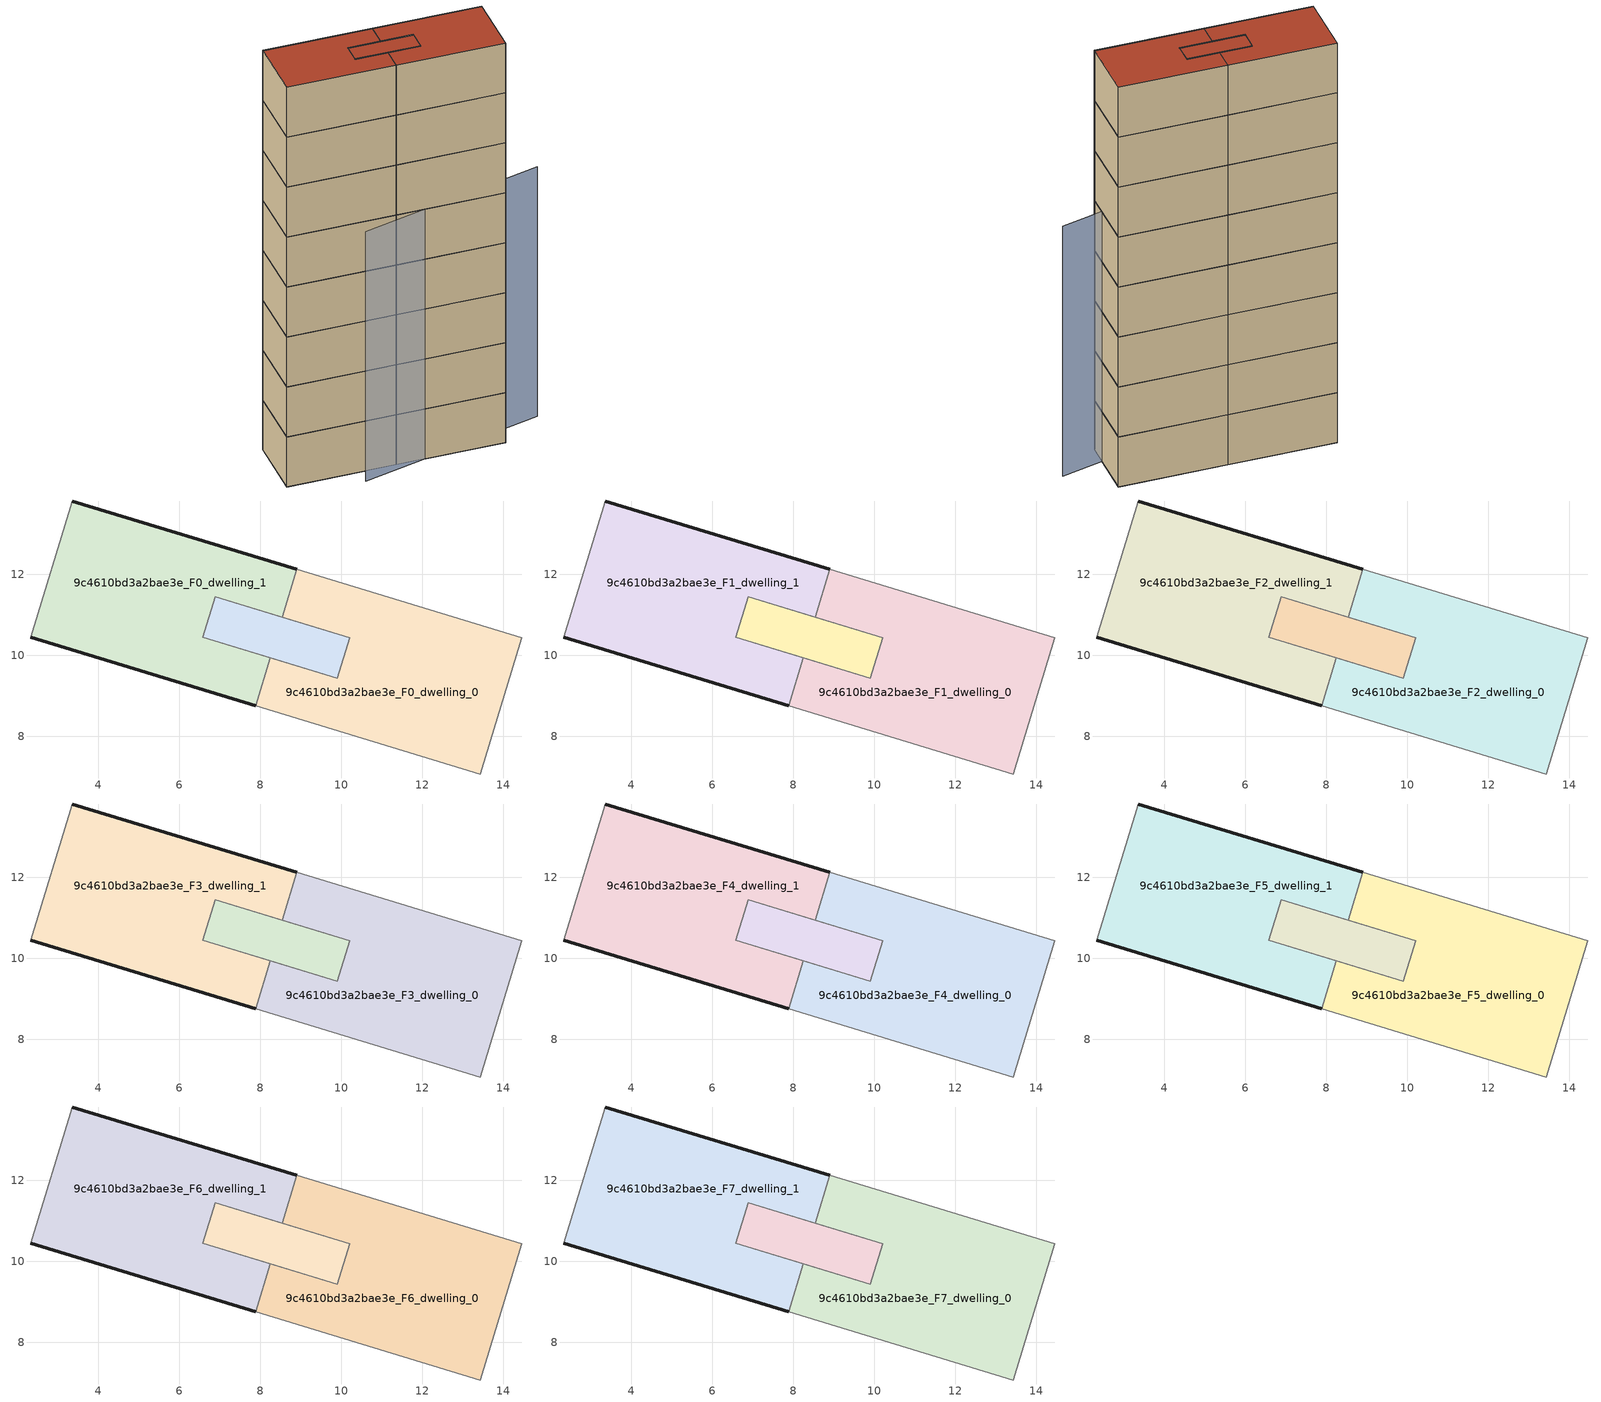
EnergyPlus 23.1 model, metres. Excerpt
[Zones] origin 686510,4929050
9c4610bd3a2bae3e_F0_dwelling_0
 floor ground (EU_floor_Construction): 13.43,7.07 14.45,10.44 8.9,12.13 8.55,10.95 10.21,10.44 9.9,9.43 8.24,9.94 7.88,8.76 z0
 wall to 9c4610bd3a2bae3e_F0_dwelling_1 (EU_wall_Construction): 7.88,8.76 8.24,9.94 z0:3
 wall adiabatic (EU_wall_Construction): 8.24,9.94 9.9,9.43 / 10.21,10.44 8.55,10.95 8.9,12.13 14.45,10.44 13.43,7.07 7.88,8.76 z0:3
 wall to 9c4610bd3a2bae3e_F0_circulation (EU_wall_Construction): 9.9,9.43 10.21,10.44 z0:3
9c4610bd3a2bae3e_F0_dwelling_1
 floor ground (EU_floor_Construction): 7.88,8.76 8.24,9.94 6.57,10.44 6.88,11.45 8.55,10.95 8.9,12.13 3.35,13.81 2.33,10.45 z0
 wall outside (EU_wall_Construction): 3.35,13.81 8.9,12.13 / 7.88,8.76 2.33,10.45 z0:3
 wall adiabatic (EU_wall_Construction): 8.9,12.13 8.55,10.95 6.88,11.45 / 6.57,10.44 8.24,9.94 / 2.33,10.45 3.35,13.81 z0:3
 wall to 9c4610bd3a2bae3e_F0_circulation (EU_wall_Construction): 6.88,11.45 6.57,10.44 z0:3
9c4610bd3a2bae3e_F0_circulation
 floor ground (EU_floor_Construction): 9.9,9.43 10.21,10.44 6.88,11.45 6.57,10.44 z0
 wall adiabatic (EU_wall_Construction): 9.9,9.43 6.57,10.44 / 6.88,11.45 10.21,10.44 z0:3
9c4610bd3a2bae3e_F1_dwelling_0
 floor to 9c4610bd3a2bae3e_F0_dwelling_0 (EU_floor_Construction): 13.43,7.07 14.45,10.44 8.9,12.13 8.55,10.95 10.21,10.44 9.9,9.43 8.24,9.94 7.88,8.76 z3
 wall to 9c4610bd3a2bae3e_F1_dwelling_1 (EU_wall_Construction): 7.88,8.76 8.24,9.94 z3:6
 wall adiabatic (EU_wall_Construction): 8.24,9.94 9.9,9.43 / 10.21,10.44 8.55,10.95 8.9,12.13 14.45,10.44 13.43,7.07 7.88,8.76 z3:6
 wall to 9c4610bd3a2bae3e_F1_circulation (EU_wall_Construction): 9.9,9.43 10.21,10.44 z3:6
9c4610bd3a2bae3e_F1_dwelling_1
 floor to 9c4610bd3a2bae3e_F0_dwelling_1 (EU_floor_Construction): 7.88,8.76 8.24,9.94 6.57,10.44 6.88,11.45 8.55,10.95 8.9,12.13 3.35,13.81 2.33,10.45 z3
 wall outside (EU_wall_Construction): 3.35,13.81 8.9,12.13 / 7.88,8.76 2.33,10.45 z3:6
 wall adiabatic (EU_wall_Construction): 8.9,12.13 8.55,10.95 6.88,11.45 / 6.57,10.44 8.24,9.94 / 2.33,10.45 3.35,13.81 z3:6
 wall to 9c4610bd3a2bae3e_F1_circulation (EU_wall_Construction): 6.88,11.45 6.57,10.44 z3:6
9c4610bd3a2bae3e_F1_circulation
 floor to 9c4610bd3a2bae3e_F0_circulation (EU_floor_Construction): 9.9,9.43 10.21,10.44 6.88,11.45 6.57,10.44 z3
 wall adiabatic (EU_wall_Construction): 9.9,9.43 6.57,10.44 / 6.88,11.45 10.21,10.44 z3:6
9c4610bd3a2bae3e_F2_dwelling_0
 floor to 9c4610bd3a2bae3e_F1_dwelling_0 (EU_floor_Construction): 13.43,7.07 14.45,10.44 8.9,12.13 8.55,10.95 10.21,10.44 9.9,9.43 8.24,9.94 7.88,8.76 z6
 wall to 9c4610bd3a2bae3e_F2_dwelling_1 (EU_wall_Construction): 7.88,8.76 8.24,9.94 z6:9
 wall adiabatic (EU_wall_Construction): 8.24,9.94 9.9,9.43 / 10.21,10.44 8.55,10.95 8.9,12.13 14.45,10.44 13.43,7.07 7.88,8.76 z6:9
 wall to 9c4610bd3a2bae3e_F2_circulation (EU_wall_Construction): 9.9,9.43 10.21,10.44 z6:9
9c4610bd3a2bae3e_F2_dwelling_1
 floor to 9c4610bd3a2bae3e_F1_dwelling_1 (EU_floor_Construction): 7.88,8.76 8.24,9.94 6.57,10.44 6.88,11.45 8.55,10.95 8.9,12.13 3.35,13.81 2.33,10.45 z6
 wall outside (EU_wall_Construction): 3.35,13.81 8.9,12.13 / 7.88,8.76 2.33,10.45 z6:9
 wall adiabatic (EU_wall_Construction): 8.9,12.13 8.55,10.95 6.88,11.45 / 6.57,10.44 8.24,9.94 / 2.33,10.45 3.35,13.81 z6:9
 wall to 9c4610bd3a2bae3e_F2_circulation (EU_wall_Construction): 6.88,11.45 6.57,10.44 z6:9
9c4610bd3a2bae3e_F2_circulation
 floor to 9c4610bd3a2bae3e_F1_circulation (EU_floor_Construction): 9.9,9.43 10.21,10.44 6.88,11.45 6.57,10.44 z6
 wall adiabatic (EU_wall_Construction): 9.9,9.43 6.57,10.44 / 6.88,11.45 10.21,10.44 z6:9
9c4610bd3a2bae3e_F3_dwelling_0
 floor to 9c4610bd3a2bae3e_F2_dwelling_0 (EU_floor_Construction): 13.43,7.07 14.45,10.44 8.9,12.13 8.55,10.95 10.21,10.44 9.9,9.43 8.24,9.94 7.88,8.76 z9
 wall to 9c4610bd3a2bae3e_F3_dwelling_1 (EU_wall_Construction): 7.88,8.76 8.24,9.94 z9:12
 wall adiabatic (EU_wall_Construction): 8.24,9.94 9.9,9.43 / 10.21,10.44 8.55,10.95 8.9,12.13 14.45,10.44 13.43,7.07 7.88,8.76 z9:12
 wall to 9c4610bd3a2bae3e_F3_circulation (EU_wall_Construction): 9.9,9.43 10.21,10.44 z9:12
9c4610bd3a2bae3e_F3_dwelling_1
 floor to 9c4610bd3a2bae3e_F2_dwelling_1 (EU_floor_Construction): 7.88,8.76 8.24,9.94 6.57,10.44 6.88,11.45 8.55,10.95 8.9,12.13 3.35,13.81 2.33,10.45 z9
 wall outside (EU_wall_Construction): 3.35,13.81 8.9,12.13 / 7.88,8.76 2.33,10.45 z9:12
 wall adiabatic (EU_wall_Construction): 8.9,12.13 8.55,10.95 6.88,11.45 / 6.57,10.44 8.24,9.94 / 2.33,10.45 3.35,13.81 z9:12
 wall to 9c4610bd3a2bae3e_F3_circulation (EU_wall_Construction): 6.88,11.45 6.57,10.44 z9:12
9c4610bd3a2bae3e_F3_circulation
 floor to 9c4610bd3a2bae3e_F2_circulation (EU_floor_Construction): 9.9,9.43 10.21,10.44 6.88,11.45 6.57,10.44 z9
 wall adiabatic (EU_wall_Construction): 9.9,9.43 6.57,10.44 / 6.88,11.45 10.21,10.44 z9:12
9c4610bd3a2bae3e_F4_dwelling_0
 floor to 9c4610bd3a2bae3e_F3_dwelling_0 (EU_floor_Construction): 13.43,7.07 14.45,10.44 8.9,12.13 8.55,10.95 10.21,10.44 9.9,9.43 8.24,9.94 7.88,8.76 z12
 wall to 9c4610bd3a2bae3e_F4_dwelling_1 (EU_wall_Construction): 7.88,8.76 8.24,9.94 z12:15
 wall adiabatic (EU_wall_Construction): 8.24,9.94 9.9,9.43 / 10.21,10.44 8.55,10.95 8.9,12.13 14.45,10.44 13.43,7.07 7.88,8.76 z12:15
 wall to 9c4610bd3a2bae3e_F4_circulation (EU_wall_Construction): 9.9,9.43 10.21,10.44 z12:15
9c4610bd3a2bae3e_F4_dwelling_1
 floor to 9c4610bd3a2bae3e_F3_dwelling_1 (EU_floor_Construction): 7.88,8.76 8.24,9.94 6.57,10.44 6.88,11.45 8.55,10.95 8.9,12.13 3.35,13.81 2.33,10.45 z12
 wall outside (EU_wall_Construction): 3.35,13.81 8.9,12.13 / 7.88,8.76 2.33,10.45 z12:15
 wall adiabatic (EU_wall_Construction): 8.9,12.13 8.55,10.95 6.88,11.45 / 6.57,10.44 8.24,9.94 / 2.33,10.45 3.35,13.81 z12:15
 wall to 9c4610bd3a2bae3e_F4_circulation (EU_wall_Construction): 6.88,11.45 6.57,10.44 z12:15
9c4610bd3a2bae3e_F4_circulation
 floor to 9c4610bd3a2bae3e_F3_circulation (EU_floor_Construction): 9.9,9.43 10.21,10.44 6.88,11.45 6.57,10.44 z12
 wall adiabatic (EU_wall_Construction): 9.9,9.43 6.57,10.44 / 6.88,11.45 10.21,10.44 z12:15
9c4610bd3a2bae3e_F5_dwelling_0
 floor to 9c4610bd3a2bae3e_F4_dwelling_0 (EU_floor_Construction): 13.43,7.07 14.45,10.44 8.9,12.13 8.55,10.95 10.21,10.44 9.9,9.43 8.24,9.94 7.88,8.76 z15
 wall to 9c4610bd3a2bae3e_F5_dwelling_1 (EU_wall_Construction): 7.88,8.76 8.24,9.94 z15:18
 wall adiabatic (EU_wall_Construction): 8.24,9.94 9.9,9.43 / 10.21,10.44 8.55,10.95 8.9,12.13 14.45,10.44 13.43,7.07 7.88,8.76 z15:18
 wall to 9c4610bd3a2bae3e_F5_circulation (EU_wall_Construction): 9.9,9.43 10.21,10.44 z15:18
9c4610bd3a2bae3e_F5_dwelling_1
 floor to 9c4610bd3a2bae3e_F4_dwelling_1 (EU_floor_Construction): 7.88,8.76 8.24,9.94 6.57,10.44 6.88,11.45 8.55,10.95 8.9,12.13 3.35,13.81 2.33,10.45 z15
 wall outside (EU_wall_Construction): 3.35,13.81 8.9,12.13 / 7.88,8.76 2.33,10.45 z15:18
 wall adiabatic (EU_wall_Construction): 8.9,12.13 8.55,10.95 6.88,11.45 / 6.57,10.44 8.24,9.94 / 2.33,10.45 3.35,13.81 z15:18
 wall to 9c4610bd3a2bae3e_F5_circulation (EU_wall_Construction): 6.88,11.45 6.57,10.44 z15:18
9c4610bd3a2bae3e_F5_circulation
 floor to 9c4610bd3a2bae3e_F4_circulation (EU_floor_Construction): 9.9,9.43 10.21,10.44 6.88,11.45 6.57,10.44 z15
 wall adiabatic (EU_wall_Construction): 9.9,9.43 6.57,10.44 / 6.88,11.45 10.21,10.44 z15:18
9c4610bd3a2bae3e_F6_dwelling_0
 floor to 9c4610bd3a2bae3e_F5_dwelling_0 (EU_floor_Construction): 13.43,7.07 14.45,10.44 8.9,12.13 8.55,10.95 10.21,10.44 9.9,9.43 8.24,9.94 7.88,8.76 z18
 wall to 9c4610bd3a2bae3e_F6_dwelling_1 (EU_wall_Construction): 7.88,8.76 8.24,9.94 z18:21
 wall adiabatic (EU_wall_Construction): 8.24,9.94 9.9,9.43 / 10.21,10.44 8.55,10.95 8.9,12.13 14.45,10.44 13.43,7.07 7.88,8.76 z18:21
 wall to 9c4610bd3a2bae3e_F6_circulation (EU_wall_Construction): 9.9,9.43 10.21,10.44 z18:21
9c4610bd3a2bae3e_F6_dwelling_1
 floor to 9c4610bd3a2bae3e_F5_dwelling_1 (EU_floor_Construction): 7.88,8.76 8.24,9.94 6.57,10.44 6.88,11.45 8.55,10.95 8.9,12.13 3.35,13.81 2.33,10.45 z18
 wall outside (EU_wall_Construction): 3.35,13.81 8.9,12.13 / 7.88,8.76 2.33,10.45 z18:21
 wall adiabatic (EU_wall_Construction): 8.9,12.13 8.55,10.95 6.88,11.45 / 6.57,10.44 8.24,9.94 / 2.33,10.45 3.35,13.81 z18:21
 wall to 9c4610bd3a2bae3e_F6_circulation (EU_wall_Construction): 6.88,11.45 6.57,10.44 z18:21
9c4610bd3a2bae3e_F6_circulation
 floor to 9c4610bd3a2bae3e_F5_circulation (EU_floor_Construction): 9.9,9.43 10.21,10.44 6.88,11.45 6.57,10.44 z18
 wall adiabatic (EU_wall_Construction): 9.9,9.43 6.57,10.44 / 6.88,11.45 10.21,10.44 z18:21
9c4610bd3a2bae3e_F7_dwelling_0
 floor to 9c4610bd3a2bae3e_F6_dwelling_0 (EU_floor_Construction): 13.43,7.07 14.45,10.44 8.9,12.13 8.55,10.95 10.21,10.44 9.9,9.43 8.24,9.94 7.88,8.76 z21
 wall to 9c4610bd3a2bae3e_F7_dwelling_1 (EU_wall_Construction): 7.88,8.76 8.24,9.94 z21:24
 wall adiabatic (EU_wall_Construction): 8.24,9.94 9.9,9.43 / 10.21,10.44 8.55,10.95 8.9,12.13 14.45,10.44 13.43,7.07 7.88,8.76 z21:24
 wall to 9c4610bd3a2bae3e_F7_circulation (EU_wall_Construction): 9.9,9.43 10.21,10.44 z21:24
 roof outside (EU_roof_Construction): 14.45,10.44 13.43,7.07 7.88,8.76 8.24,9.94 9.9,9.43 10.21,10.44 8.55,10.95 8.9,12.13 z24
9c4610bd3a2bae3e_F7_dwelling_1
 floor to 9c4610bd3a2bae3e_F6_dwelling_1 (EU_floor_Construction): 7.88,8.76 8.24,9.94 6.57,10.44 6.88,11.45 8.55,10.95 8.9,12.13 3.35,13.81 2.33,10.45 z21
 wall outside (EU_wall_Construction): 3.35,13.81 8.9,12.13 / 7.88,8.76 2.33,10.45 z21:24
 wall adiabatic (EU_wall_Construction): 8.9,12.13 8.55,10.95 6.88,11.45 / 6.57,10.44 8.24,9.94 / 2.33,10.45 3.35,13.81 z21:24
 wall to 9c4610bd3a2bae3e_F7_circulation (EU_wall_Construction): 6.88,11.45 6.57,10.44 z21:24
 roof outside (EU_roof_Construction): 8.9,12.13 8.55,10.95 6.88,11.45 6.57,10.44 8.24,9.94 7.88,8.76 2.33,10.45 3.35,13.81 z24
9c4610bd3a2bae3e_F7_circulation
 floor to 9c4610bd3a2bae3e_F6_circulation (EU_floor_Construction): 9.9,9.43 10.21,10.44 6.88,11.45 6.57,10.44 z21
 wall adiabatic (EU_wall_Construction): 9.9,9.43 6.57,10.44 / 6.88,11.45 10.21,10.44 z21:24
 roof outside (EU_roof_Construction): 10.21,10.44 9.9,9.43 6.57,10.44 6.88,11.45 z24
shading: 5.78,8.49 16.1,7.99 z0:15
[Building]
EU S2 Campaign: North Axis=0; Terrain=City; Solar Distribution=FullExterior
[Site:Location]
Bologna: Latitude=44.5; Longitude=11.25; Time Zone=1; Elevation=37
[SizingPeriod:WeatherFileDays]
AnnualSizingPeriod: Begin Month=1; Begin Day of Month=1; End Month=12; End Day of Month=31; Day of Week for Start Day=Monday; Use Weather File Daylight Saving Period=No; Use Weather File Rain and Snow Indicators=No
[MATERIAL]
EU_InternalMass_Material: Roughness=MediumRough; Thickness=0.1; Conductivity=1; Density=1800; Specific Heat=900; Thermal Absorptance=0.9; Solar Absorptance=0.7; Visible Absorptance=0.7
[MATERIAL:NOMASS] Roughness=MediumRough; Thermal Absorptance=0.9; Solar Absorptance=0.7; Visible Absorptance=0.7
Name | Thermal Resistance
EU_wall_NoMass | 0.905828
EU_roof_NoMass | 0.37593
EU_floor_NoMass | 0.67114
[CONSTRUCTION]
EU_wall_Construction: EU_wall_NoMass
EU_roof_Construction: EU_roof_NoMass
EU_floor_Construction: EU_floor_NoMass
EU_InternalMass_Construction: EU_InternalMass_Material
[ZONE] Type=1; Multiplier=1; Ceiling Height=autocalculate; Floor Area=autocalculate; Part of Total Floor Area=Yes
Name | Volume
9c4610bd3a2bae3e_F0_dwelling_0; 9c4610bd3a2bae3e_F1_dwelling_0; 9c4610bd3a2bae3e_F2_dwelling_0; 9c4610bd3a2bae3e_F3_dwelling_0; 9c4610bd3a2bae3e_F4_dwelling_0; 9c4610bd3a2bae3e_F5_dwelling_0; 9c4610bd3a2bae3e_F6_dwelling_0; 9c4610bd3a2bae3e_F7_dwelling_0; 9c4610bd3a2bae3e_F0_dwelling_1; 9c4610bd3a2bae3e_F1_dwelling_1; 9c4610bd3a2bae3e_F2_dwelling_1; 9c4610bd3a2bae3e_F3_dwelling_1; 9c4610bd3a2bae3e_F4_dwelling_1; 9c4610bd3a2bae3e_F5_dwelling_1; 9c4610bd3a2bae3e_F6_dwelling_1; 9c4610bd3a2bae3e_F7_dwelling_1 | 55.7373
9c4610bd3a2bae3e_F0_circulation; 9c4610bd3a2bae3e_F1_circulation; 9c4610bd3a2bae3e_F2_circulation; 9c4610bd3a2bae3e_F3_circulation; 9c4610bd3a2bae3e_F4_circulation; 9c4610bd3a2bae3e_F5_circulation; 9c4610bd3a2bae3e_F6_circulation; 9c4610bd3a2bae3e_F7_circulation | 11.0251
[INTERNALMASS] Construction=EU_InternalMass_Construction; Surface Area=18.5795
Name | Zone or ZoneList
9c4610bd3a2bae3e_F0_dwelling_0_EU_InternalMass | 9c4610bd3a2bae3e_F0_dwelling_0
9c4610bd3a2bae3e_F0_dwelling_1_EU_InternalMass | 9c4610bd3a2bae3e_F0_dwelling_1
9c4610bd3a2bae3e_F1_dwelling_0_EU_InternalMass | 9c4610bd3a2bae3e_F1_dwelling_0
9c4610bd3a2bae3e_F1_dwelling_1_EU_InternalMass | 9c4610bd3a2bae3e_F1_dwelling_1
9c4610bd3a2bae3e_F2_dwelling_0_EU_InternalMass | 9c4610bd3a2bae3e_F2_dwelling_0
9c4610bd3a2bae3e_F2_dwelling_1_EU_InternalMass | 9c4610bd3a2bae3e_F2_dwelling_1
9c4610bd3a2bae3e_F3_dwelling_0_EU_InternalMass | 9c4610bd3a2bae3e_F3_dwelling_0
9c4610bd3a2bae3e_F3_dwelling_1_EU_InternalMass | 9c4610bd3a2bae3e_F3_dwelling_1
9c4610bd3a2bae3e_F4_dwelling_0_EU_InternalMass | 9c4610bd3a2bae3e_F4_dwelling_0
9c4610bd3a2bae3e_F4_dwelling_1_EU_InternalMass | 9c4610bd3a2bae3e_F4_dwelling_1
9c4610bd3a2bae3e_F5_dwelling_0_EU_InternalMass | 9c4610bd3a2bae3e_F5_dwelling_0
9c4610bd3a2bae3e_F5_dwelling_1_EU_InternalMass | 9c4610bd3a2bae3e_F5_dwelling_1
9c4610bd3a2bae3e_F6_dwelling_0_EU_InternalMass | 9c4610bd3a2bae3e_F6_dwelling_0
9c4610bd3a2bae3e_F6_dwelling_1_EU_InternalMass | 9c4610bd3a2bae3e_F6_dwelling_1
9c4610bd3a2bae3e_F7_dwelling_0_EU_InternalMass | 9c4610bd3a2bae3e_F7_dwelling_0
9c4610bd3a2bae3e_F7_dwelling_1_EU_InternalMass | 9c4610bd3a2bae3e_F7_dwelling_1
[OTHEREQUIPMENT] Fuel Type=Electricity; Design Level Calculation Method=Watts/Area; Power per Zone Floor Area=1; Fraction Latent=0; Fraction Radiant=0; Fraction Lost=0; Carbon Dioxide Generation Rate=0; EndUse Subcategory=EU_Step8_InternalGains
Name | Zone or ZoneList or Space or SpaceList | Schedule
EU_Step8_InternalGain_9c4610bd3a2bae3e_F0_dwelling_0_f000 | 9c4610bd3a2bae3e_F0_dwelling_0 | EU_Step8_GainSchedule_9c4610bd3a2bae3e_F0_dwelling_0_f000
EU_Step8_InternalGain_9c4610bd3a2bae3e_F0_dwelling_1_f000 | 9c4610bd3a2bae3e_F0_dwelling_1 | EU_Step8_GainSchedule_9c4610bd3a2bae3e_F0_dwelling_1_f000
EU_Step8_InternalGain_9c4610bd3a2bae3e_F1_dwelling_0_f000 | 9c4610bd3a2bae3e_F1_dwelling_0 | EU_Step8_GainSchedule_9c4610bd3a2bae3e_F1_dwelling_0_f000
EU_Step8_InternalGain_9c4610bd3a2bae3e_F1_dwelling_1_f000 | 9c4610bd3a2bae3e_F1_dwelling_1 | EU_Step8_GainSchedule_9c4610bd3a2bae3e_F1_dwelling_1_f000
EU_Step8_InternalGain_9c4610bd3a2bae3e_F2_dwelling_0_f000 | 9c4610bd3a2bae3e_F2_dwelling_0 | EU_Step8_GainSchedule_9c4610bd3a2bae3e_F2_dwelling_0_f000
EU_Step8_InternalGain_9c4610bd3a2bae3e_F2_dwelling_1_f000 | 9c4610bd3a2bae3e_F2_dwelling_1 | EU_Step8_GainSchedule_9c4610bd3a2bae3e_F2_dwelling_1_f000
EU_Step8_InternalGain_9c4610bd3a2bae3e_F3_dwelling_0_f000 | 9c4610bd3a2bae3e_F3_dwelling_0 | EU_Step8_GainSchedule_9c4610bd3a2bae3e_F3_dwelling_0_f000
EU_Step8_InternalGain_9c4610bd3a2bae3e_F3_dwelling_1_f000 | 9c4610bd3a2bae3e_F3_dwelling_1 | EU_Step8_GainSchedule_9c4610bd3a2bae3e_F3_dwelling_1_f000
EU_Step8_InternalGain_9c4610bd3a2bae3e_F4_dwelling_0_f000 | 9c4610bd3a2bae3e_F4_dwelling_0 | EU_Step8_GainSchedule_9c4610bd3a2bae3e_F4_dwelling_0_f000
EU_Step8_InternalGain_9c4610bd3a2bae3e_F4_dwelling_1_f000 | 9c4610bd3a2bae3e_F4_dwelling_1 | EU_Step8_GainSchedule_9c4610bd3a2bae3e_F4_dwelling_1_f000
EU_Step8_InternalGain_9c4610bd3a2bae3e_F5_dwelling_0_f000 | 9c4610bd3a2bae3e_F5_dwelling_0 | EU_Step8_GainSchedule_9c4610bd3a2bae3e_F5_dwelling_0_f000
EU_Step8_InternalGain_9c4610bd3a2bae3e_F5_dwelling_1_f000 | 9c4610bd3a2bae3e_F5_dwelling_1 | EU_Step8_GainSchedule_9c4610bd3a2bae3e_F5_dwelling_1_f000
EU_Step8_InternalGain_9c4610bd3a2bae3e_F6_dwelling_0_f000 | 9c4610bd3a2bae3e_F6_dwelling_0 | EU_Step8_GainSchedule_9c4610bd3a2bae3e_F6_dwelling_0_f000
EU_Step8_InternalGain_9c4610bd3a2bae3e_F6_dwelling_1_f000 | 9c4610bd3a2bae3e_F6_dwelling_1 | EU_Step8_GainSchedule_9c4610bd3a2bae3e_F6_dwelling_1_f000
EU_Step8_InternalGain_9c4610bd3a2bae3e_F7_dwelling_0_f000 | 9c4610bd3a2bae3e_F7_dwelling_0 | EU_Step8_GainSchedule_9c4610bd3a2bae3e_F7_dwelling_0_f000
EU_Step8_InternalGain_9c4610bd3a2bae3e_F7_dwelling_1_f000 | 9c4610bd3a2bae3e_F7_dwelling_1 | EU_Step8_GainSchedule_9c4610bd3a2bae3e_F7_dwelling_1_f000
[ZONEINFILTRATION:DESIGNFLOWRATE] Schedule=EU_AlwaysOn; Design Flow Rate Calculation Method=Flow/Area; Flow Rate per Floor Area=0.0005; Constant Term Coefficient=1; Temperature Term Coefficient=0; Velocity Term Coefficient=0; Velocity Squared Term Coefficient=0
Name | Zone or ZoneList or Space or SpaceList
EU_Circulation_Infiltration_9c4610bd3a2bae3e_F0_circulation | 9c4610bd3a2bae3e_F0_circulation
EU_Circulation_Infiltration_9c4610bd3a2bae3e_F1_circulation | 9c4610bd3a2bae3e_F1_circulation
EU_Circulation_Infiltration_9c4610bd3a2bae3e_F2_circulation | 9c4610bd3a2bae3e_F2_circulation
EU_Circulation_Infiltration_9c4610bd3a2bae3e_F3_circulation | 9c4610bd3a2bae3e_F3_circulation
EU_Circulation_Infiltration_9c4610bd3a2bae3e_F4_circulation | 9c4610bd3a2bae3e_F4_circulation
EU_Circulation_Infiltration_9c4610bd3a2bae3e_F5_circulation | 9c4610bd3a2bae3e_F5_circulation
EU_Circulation_Infiltration_9c4610bd3a2bae3e_F6_circulation | 9c4610bd3a2bae3e_F6_circulation
EU_Circulation_Infiltration_9c4610bd3a2bae3e_F7_circulation | 9c4610bd3a2bae3e_F7_circulation
[ZONEVENTILATION:DESIGNFLOWRATE] Schedule=EU_AlwaysOn; Design Flow Rate Calculation Method=AirChanges/Hour; Air Changes per Hour=0.73129; Ventilation Type=Natural; Fan Pressure Rise=0; Fan Total Efficiency=1; Constant Term Coefficient=1; Temperature Term Coefficient=0; Velocity Term Coefficient=0; Velocity Squared Term Coefficient=0; Minimum Indoor Temperature=-100; Maximum Indoor Temperature=100; Delta Temperature=-100; Minimum Outdoor Temperature=-100; Maximum Outdoor Temperature=100; Maximum Wind Speed=40
Name | Zone or ZoneList or Space or SpaceList
EU_ConstantAir_9c4610bd3a2bae3e_F0_dwelling_0 | 9c4610bd3a2bae3e_F0_dwelling_0
EU_ConstantAir_9c4610bd3a2bae3e_F0_dwelling_1 | 9c4610bd3a2bae3e_F0_dwelling_1
EU_ConstantAir_9c4610bd3a2bae3e_F1_dwelling_0 | 9c4610bd3a2bae3e_F1_dwelling_0
EU_ConstantAir_9c4610bd3a2bae3e_F1_dwelling_1 | 9c4610bd3a2bae3e_F1_dwelling_1
EU_ConstantAir_9c4610bd3a2bae3e_F2_dwelling_0 | 9c4610bd3a2bae3e_F2_dwelling_0
EU_ConstantAir_9c4610bd3a2bae3e_F2_dwelling_1 | 9c4610bd3a2bae3e_F2_dwelling_1
EU_ConstantAir_9c4610bd3a2bae3e_F3_dwelling_0 | 9c4610bd3a2bae3e_F3_dwelling_0
EU_ConstantAir_9c4610bd3a2bae3e_F3_dwelling_1 | 9c4610bd3a2bae3e_F3_dwelling_1
EU_ConstantAir_9c4610bd3a2bae3e_F4_dwelling_0 | 9c4610bd3a2bae3e_F4_dwelling_0
EU_ConstantAir_9c4610bd3a2bae3e_F4_dwelling_1 | 9c4610bd3a2bae3e_F4_dwelling_1
EU_ConstantAir_9c4610bd3a2bae3e_F5_dwelling_0 | 9c4610bd3a2bae3e_F5_dwelling_0
EU_ConstantAir_9c4610bd3a2bae3e_F5_dwelling_1 | 9c4610bd3a2bae3e_F5_dwelling_1
EU_ConstantAir_9c4610bd3a2bae3e_F6_dwelling_0 | 9c4610bd3a2bae3e_F6_dwelling_0
EU_ConstantAir_9c4610bd3a2bae3e_F6_dwelling_1 | 9c4610bd3a2bae3e_F6_dwelling_1
EU_ConstantAir_9c4610bd3a2bae3e_F7_dwelling_0 | 9c4610bd3a2bae3e_F7_dwelling_0
EU_ConstantAir_9c4610bd3a2bae3e_F7_dwelling_1 | 9c4610bd3a2bae3e_F7_dwelling_1
[HVACTEMPLATE:THERMOSTAT] Constant Heating Setpoint=20; Constant Cooling Setpoint=50
EU_HeatOnly_9c4610bd3a2bae3e_F0_dwelling_0; EU_HeatOnly_9c4610bd3a2bae3e_F0_dwelling_1; EU_HeatOnly_9c4610bd3a2bae3e_F1_dwelling_0; EU_HeatOnly_9c4610bd3a2bae3e_F1_dwelling_1; EU_HeatOnly_9c4610bd3a2bae3e_F2_dwelling_0; EU_HeatOnly_9c4610bd3a2bae3e_F2_dwelling_1; EU_HeatOnly_9c4610bd3a2bae3e_F3_dwelling_0; EU_HeatOnly_9c4610bd3a2bae3e_F3_dwelling_1; EU_HeatOnly_9c4610bd3a2bae3e_F4_dwelling_0; EU_HeatOnly_9c4610bd3a2bae3e_F4_dwelling_1; EU_HeatOnly_9c4610bd3a2bae3e_F5_dwelling_0; EU_HeatOnly_9c4610bd3a2bae3e_F5_dwelling_1; EU_HeatOnly_9c4610bd3a2bae3e_F6_dwelling_0; EU_HeatOnly_9c4610bd3a2bae3e_F6_dwelling_1; EU_HeatOnly_9c4610bd3a2bae3e_F7_dwelling_0; EU_HeatOnly_9c4610bd3a2bae3e_F7_dwelling_1
[HVACTEMPLATE:ZONE:IDEALLOADSAIRSYSTEM] System Availability Schedule=EU_AlwaysOn; Maximum Heating Supply Air Temperature=50; Minimum Cooling Supply Air Temperature=13; Maximum Heating Supply Air Humidity Ratio=0.0156; Minimum Cooling Supply Air Humidity Ratio=0.0077; Heating Limit=NoLimit; Cooling Limit=NoLimit; Heating Availability Schedule=EU_AlwaysOn; Cooling Availability Schedule=EU_CoolingOff; Dehumidification Control Type=ConstantSensibleHeatRatio; Cooling Sensible Heat Ratio=0.7; Dehumidification Setpoint=60; Humidification Control Type=None; Humidification Setpoint=30; Outdoor Air Method=None; Outdoor Air Flow Rate per Person=0.00944; Outdoor Air Flow Rate per Zone Floor Area=0; Outdoor Air Flow Rate per Zone=0; Demand Controlled Ventilation Type=None; Outdoor Air Economizer Type=NoEconomizer; Heat Recovery Type=None; Sensible Heat Recovery Effectiveness=0.7; Latent Heat Recovery Effectiveness=0.65
Name | Template Thermostat
9c4610bd3a2bae3e_F0_dwelling_0 | EU_HeatOnly_9c4610bd3a2bae3e_F0_dwelling_0
9c4610bd3a2bae3e_F0_dwelling_1 | EU_HeatOnly_9c4610bd3a2bae3e_F0_dwelling_1
9c4610bd3a2bae3e_F1_dwelling_0 | EU_HeatOnly_9c4610bd3a2bae3e_F1_dwelling_0
9c4610bd3a2bae3e_F1_dwelling_1 | EU_HeatOnly_9c4610bd3a2bae3e_F1_dwelling_1
9c4610bd3a2bae3e_F2_dwelling_0 | EU_HeatOnly_9c4610bd3a2bae3e_F2_dwelling_0
9c4610bd3a2bae3e_F2_dwelling_1 | EU_HeatOnly_9c4610bd3a2bae3e_F2_dwelling_1
9c4610bd3a2bae3e_F3_dwelling_0 | EU_HeatOnly_9c4610bd3a2bae3e_F3_dwelling_0
9c4610bd3a2bae3e_F3_dwelling_1 | EU_HeatOnly_9c4610bd3a2bae3e_F3_dwelling_1
9c4610bd3a2bae3e_F4_dwelling_0 | EU_HeatOnly_9c4610bd3a2bae3e_F4_dwelling_0
9c4610bd3a2bae3e_F4_dwelling_1 | EU_HeatOnly_9c4610bd3a2bae3e_F4_dwelling_1
9c4610bd3a2bae3e_F5_dwelling_0 | EU_HeatOnly_9c4610bd3a2bae3e_F5_dwelling_0
9c4610bd3a2bae3e_F5_dwelling_1 | EU_HeatOnly_9c4610bd3a2bae3e_F5_dwelling_1
9c4610bd3a2bae3e_F6_dwelling_0 | EU_HeatOnly_9c4610bd3a2bae3e_F6_dwelling_0
9c4610bd3a2bae3e_F6_dwelling_1 | EU_HeatOnly_9c4610bd3a2bae3e_F6_dwelling_1
9c4610bd3a2bae3e_F7_dwelling_0 | EU_HeatOnly_9c4610bd3a2bae3e_F7_dwelling_0
9c4610bd3a2bae3e_F7_dwelling_1 | EU_HeatOnly_9c4610bd3a2bae3e_F7_dwelling_1
[SIZING:ZONE] Zone Cooling Design Supply Air Temperature Input Method=SupplyAirTemperature; Zone Cooling Design Supply Air Temperature=13; Zone Heating Design Supply Air Temperature Input Method=SupplyAirTemperature; Zone Heating Design Supply Air Temperature=50; Zone Cooling Design Supply Air Humidity Ratio=0.008; Zone Heating Design Supply Air Humidity Ratio=0.008; Cooling Design Air Flow Method=DesignDay; Cooling Design Air Flow Rate=0; Cooling Minimum Air Flow per Zone Floor Area=0.000762; Cooling Minimum Air Flow=0; Cooling Minimum Air Flow Fraction=0.2; Heating Design Air Flow Method=DesignDay; Heating Design Air Flow Rate=0; Heating Maximum Air Flow per Zone Floor Area=0.002032; Heating Maximum Air Flow=0.141576; Heating Maximum Air Flow Fraction=0.3; Account for Dedicated Outdoor Air System=No; Dedicated Outdoor Air System Control Strategy=NeutralSupplyAir; Dedicated Outdoor Air Low Setpoint Temperature for Design=autosize; Dedicated Outdoor Air High Setpoint Temperature for Design=autosize; Zone Load Sizing Method=Sensible Load Only No Latent Load; Zone Latent Cooling Design Supply Air Humidity Ratio Input Method=HumidityRatioDifference; Zone Cooling Design Supply Air Humidity Ratio Difference=0.005; Zone Latent Heating Design Supply Air Humidity Ratio Input Method=HumidityRatioDifference; Zone Humidification Design Supply Air Humidity Ratio Difference=0.005
9c4610bd3a2bae3e_F0_dwelling_0; 9c4610bd3a2bae3e_F0_dwelling_1; 9c4610bd3a2bae3e_F1_dwelling_0; 9c4610bd3a2bae3e_F1_dwelling_1; 9c4610bd3a2bae3e_F2_dwelling_0; 9c4610bd3a2bae3e_F2_dwelling_1; 9c4610bd3a2bae3e_F3_dwelling_0; 9c4610bd3a2bae3e_F3_dwelling_1; 9c4610bd3a2bae3e_F4_dwelling_0; 9c4610bd3a2bae3e_F4_dwelling_1; 9c4610bd3a2bae3e_F5_dwelling_0; 9c4610bd3a2bae3e_F5_dwelling_1; 9c4610bd3a2bae3e_F6_dwelling_0; 9c4610bd3a2bae3e_F6_dwelling_1; 9c4610bd3a2bae3e_F7_dwelling_0; 9c4610bd3a2bae3e_F7_dwelling_1
[SCHEDULE:CONSTANT]
Name | Hourly Value
EU_AlwaysOn | 1
EU_CoolingOff | 0
[SCHEDULE:FILE] Column Number=1; Rows to Skip at Top=0; Number of Hours of Data=8760; Column Separator=Comma; Interpolate to Timestep=No; Minutes per Item=60; Adjust Schedule for Daylight Savings=Yes
Name | File
EU_Step8_GainSchedule_9c4610bd3a2bae3e_F0_dwelling_0_f000 | ../../schedules/9c4610bd3a2bae3e/9c4610bd3a2bae3e_F0_dwelling_0_f000_gain.csv
EU_Step8_GainSchedule_9c4610bd3a2bae3e_F0_dwelling_1_f000 | ../../schedules/9c4610bd3a2bae3e/9c4610bd3a2bae3e_F0_dwelling_1_f000_gain.csv
EU_Step8_GainSchedule_9c4610bd3a2bae3e_F1_dwelling_0_f000 | ../../schedules/9c4610bd3a2bae3e/9c4610bd3a2bae3e_F1_dwelling_0_f000_gain.csv
EU_Step8_GainSchedule_9c4610bd3a2bae3e_F1_dwelling_1_f000 | ../../schedules/9c4610bd3a2bae3e/9c4610bd3a2bae3e_F1_dwelling_1_f000_gain.csv
EU_Step8_GainSchedule_9c4610bd3a2bae3e_F2_dwelling_0_f000 | ../../schedules/9c4610bd3a2bae3e/9c4610bd3a2bae3e_F2_dwelling_0_f000_gain.csv
EU_Step8_GainSchedule_9c4610bd3a2bae3e_F2_dwelling_1_f000 | ../../schedules/9c4610bd3a2bae3e/9c4610bd3a2bae3e_F2_dwelling_1_f000_gain.csv
EU_Step8_GainSchedule_9c4610bd3a2bae3e_F3_dwelling_0_f000 | ../../schedules/9c4610bd3a2bae3e/9c4610bd3a2bae3e_F3_dwelling_0_f000_gain.csv
EU_Step8_GainSchedule_9c4610bd3a2bae3e_F3_dwelling_1_f000 | ../../schedules/9c4610bd3a2bae3e/9c4610bd3a2bae3e_F3_dwelling_1_f000_gain.csv
EU_Step8_GainSchedule_9c4610bd3a2bae3e_F4_dwelling_0_f000 | ../../schedules/9c4610bd3a2bae3e/9c4610bd3a2bae3e_F4_dwelling_0_f000_gain.csv
EU_Step8_GainSchedule_9c4610bd3a2bae3e_F4_dwelling_1_f000 | ../../schedules/9c4610bd3a2bae3e/9c4610bd3a2bae3e_F4_dwelling_1_f000_gain.csv
EU_Step8_GainSchedule_9c4610bd3a2bae3e_F5_dwelling_0_f000 | ../../schedules/9c4610bd3a2bae3e/9c4610bd3a2bae3e_F5_dwelling_0_f000_gain.csv
EU_Step8_GainSchedule_9c4610bd3a2bae3e_F5_dwelling_1_f000 | ../../schedules/9c4610bd3a2bae3e/9c4610bd3a2bae3e_F5_dwelling_1_f000_gain.csv
EU_Step8_GainSchedule_9c4610bd3a2bae3e_F6_dwelling_0_f000 | ../../schedules/9c4610bd3a2bae3e/9c4610bd3a2bae3e_F6_dwelling_0_f000_gain.csv
EU_Step8_GainSchedule_9c4610bd3a2bae3e_F6_dwelling_1_f000 | ../../schedules/9c4610bd3a2bae3e/9c4610bd3a2bae3e_F6_dwelling_1_f000_gain.csv
EU_Step8_GainSchedule_9c4610bd3a2bae3e_F7_dwelling_0_f000 | ../../schedules/9c4610bd3a2bae3e/9c4610bd3a2bae3e_F7_dwelling_0_f000_gain.csv
EU_Step8_GainSchedule_9c4610bd3a2bae3e_F7_dwelling_1_f000 | ../../schedules/9c4610bd3a2bae3e/9c4610bd3a2bae3e_F7_dwelling_1_f000_gain.csv
